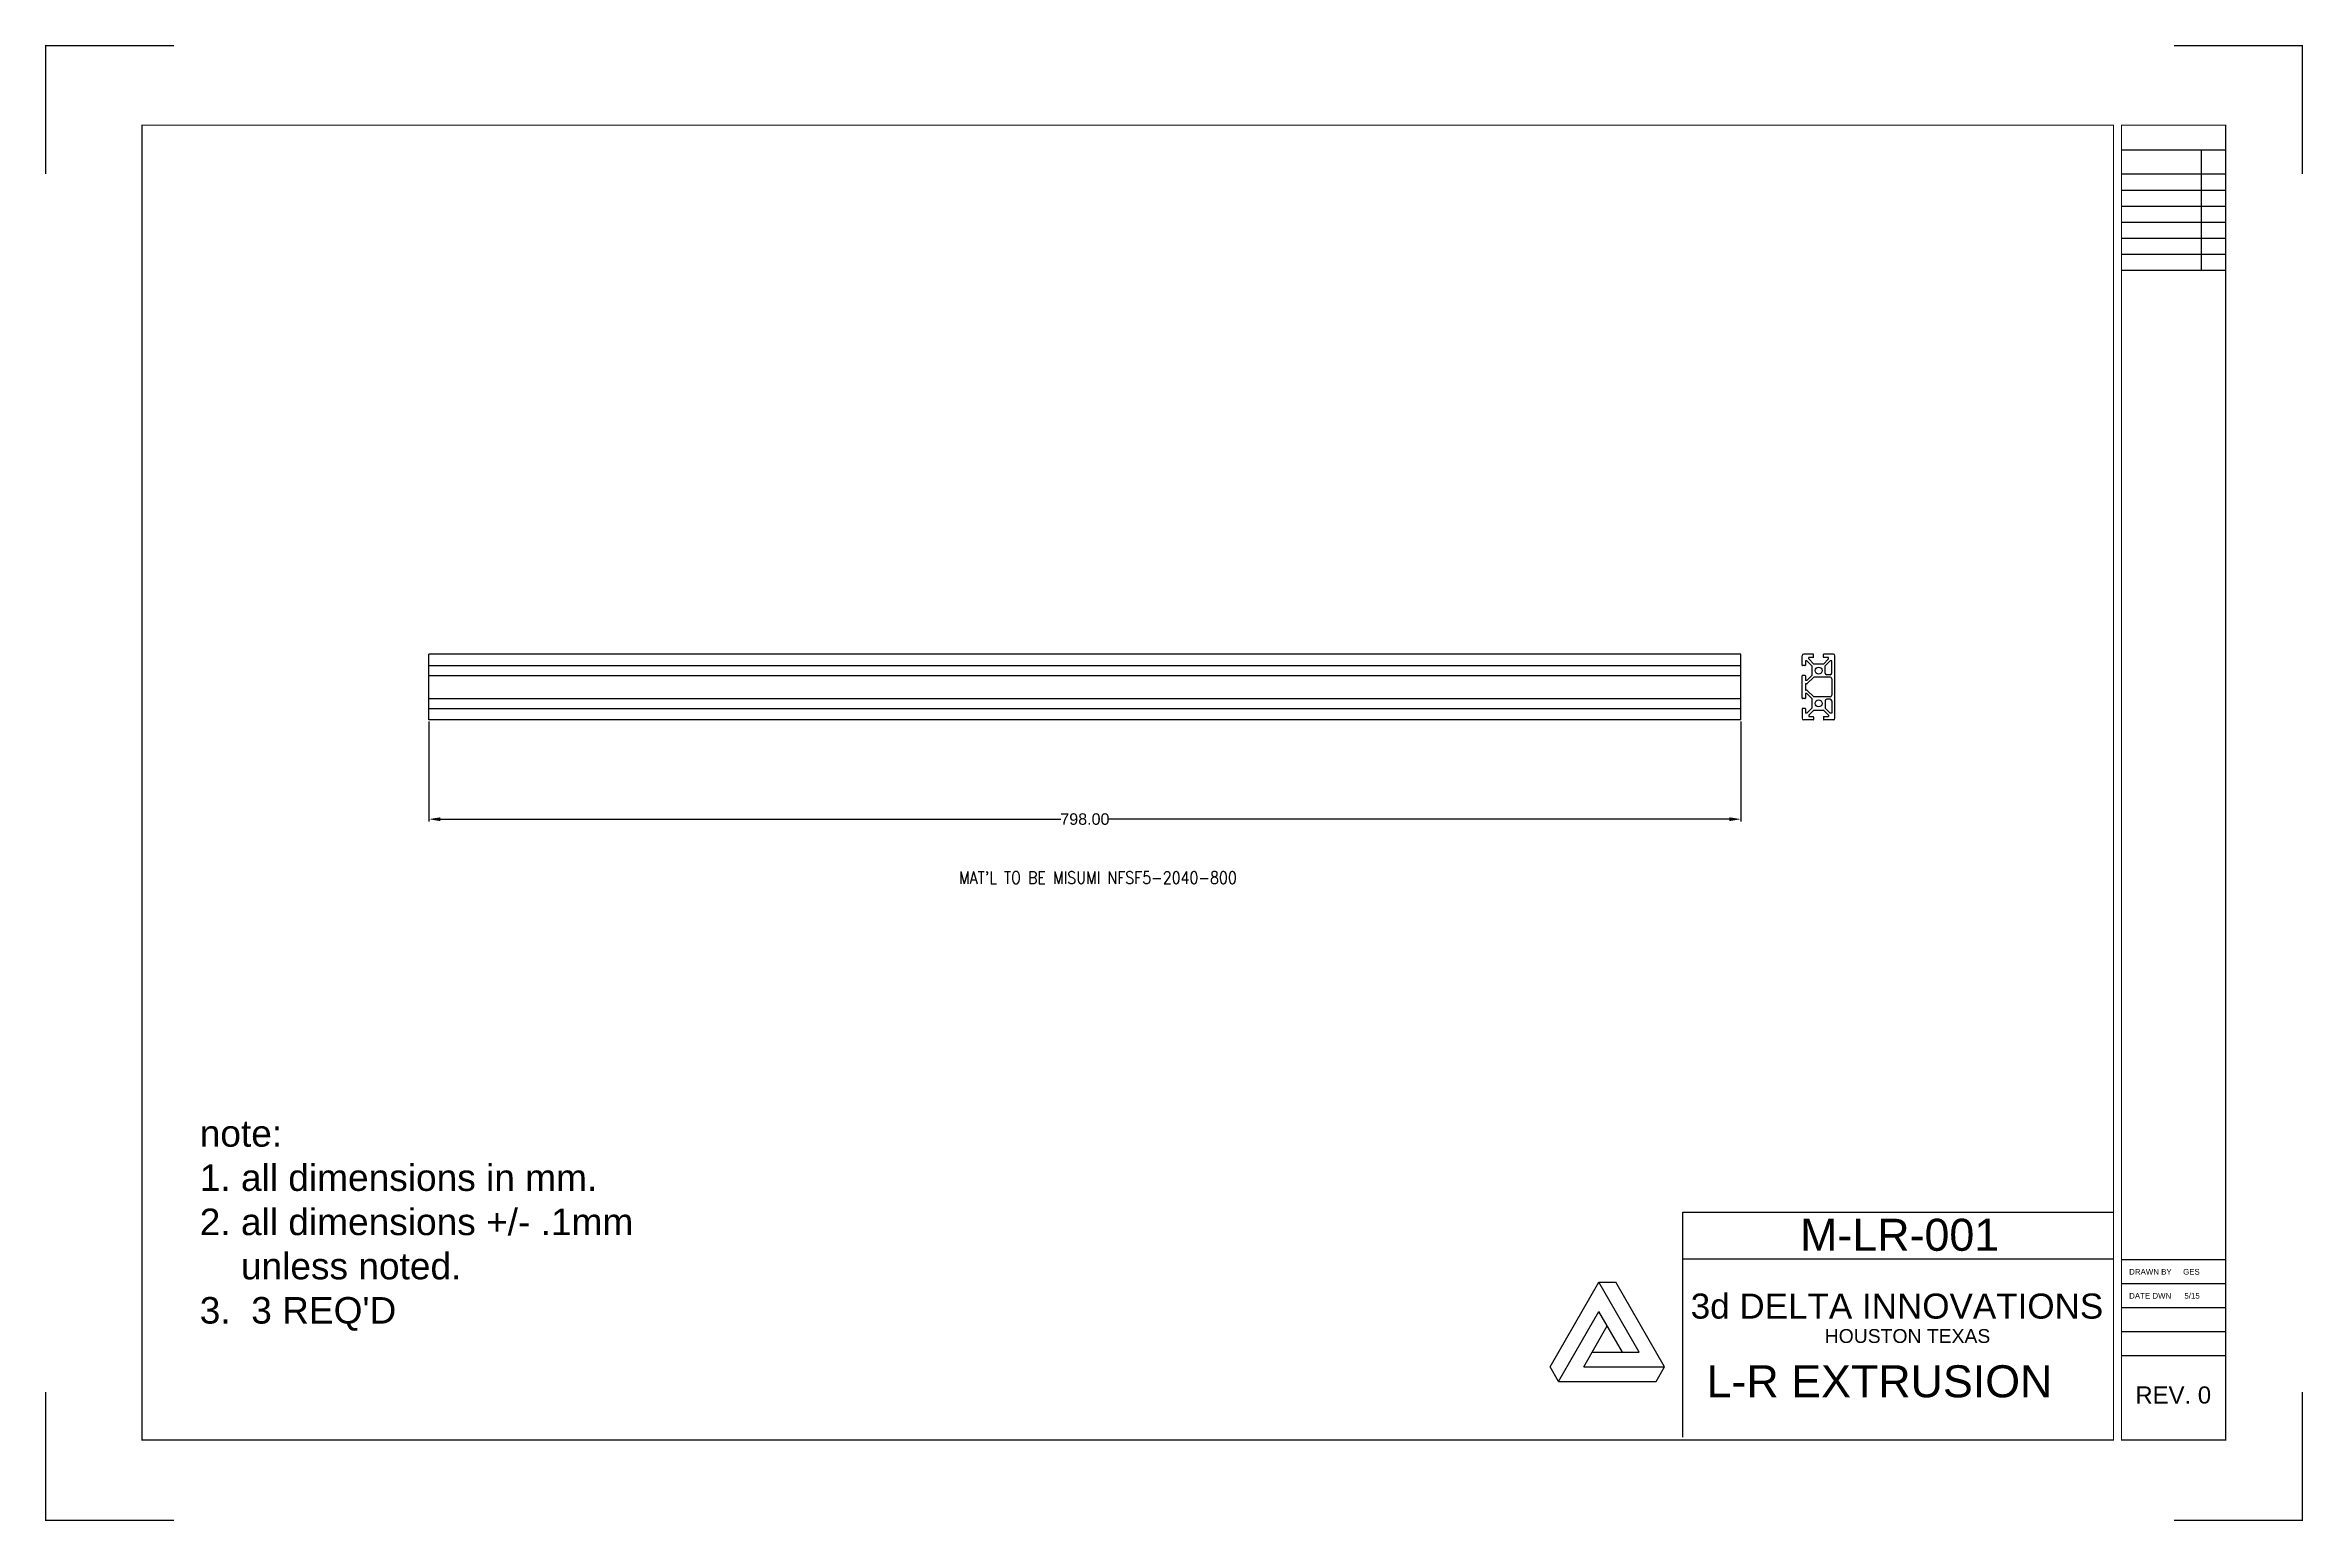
# Model space of a CAD drawing. Header units: inches. Extents: x 80919 to 82293, y 8117 to 9015.
import ezdxf

# ---------------------------------------------------------------- set-up
doc = ezdxf.new("R2010")
doc.units = ezdxf.units.IN
doc.header["$MEASUREMENT"] = 0
doc.layers.add('Title Block', color=7, linetype='Continuous')
doc.styles.add('ROMANS', font='ROMANS.SHX')
doc.styles.get("Standard").update_dxf_attribs({"font": 'arial.ttf'})
doc.dimstyles.get("Standard").update_dxf_attribs({"dimtxt": 0.09, "dimasz": 1, "dimexe": 0.5, "dimexo": 0.5, "dimgap": 0.09, "dimtad": 0, "dimtih": 1, "dimtoh": 1, "dimzin": 0, "dimdsep": 46, "dimtxsty": 'Standard', "dimcen": 0.09, "dimadec": 0, "dimazin": 0, "dimtfac": 1, "dimtofl": 0, "dimtmove": 0, "dimatfit": 3, "dimfxl": 0, "dimtolj": 1, "dimtzin": 0, "dimarcsym": 0})

# ---------------------------------------------------------------- blocks, each defined once
blk = doc.blocks.new('*D9')
at = {"color": 0, "lineweight": -2}
for p, q in [((81152.2, 8603.2), (81152.2, 8542.3)), ((81950.6, 8603.2), (81950.6, 8542.3)), ((81159.2, 8543.8), (81536.8, 8543.8)), ((81943.6, 8543.8), (81566, 8543.8))]:
    blk.add_line(p, q, dxfattribs=at)
at = {"color": 0}
for points in [[(81159.2, 8544.9), (81159.2, 8542.6), (81152.2, 8543.8)], [(81943.6, 8544.9), (81943.6, 8542.6), (81950.6, 8543.8)]]:
    blk.add_solid(points, dxfattribs=at)
at = {"layer": 'Defpoints', "color": 0}
for p in [(81152.2, 8604.2), (81950.6, 8604.2), (81950.6, 8543.8)]:
    blk.add_point(p, dxfattribs=at)
at = {"color": 0, "insert": (81551.4, 8543.8), "char_height": 7, "attachment_point": 5}
blk.add_mtext('\\A1;798.00', dxfattribs=at)

msp = doc.modelspace()

# ---------------------------------------------------------------- linework, layer by layer
for p, q in [((81152.201, 8604.219), (81152.201, 8644.219)), ((81950.601, 8644.219), (81152.201, 8644.219)), ((81950.601, 8604.219), (81950.601, 8644.219)), ((81950.601, 8604.219), (81152.201, 8604.219)), ((81915.196, 8167.725), (81915.196, 8304.583)), ((81915.196, 8304.583), (82177.292, 8304.583)), ((81915.196, 8276.316), (82177.292, 8276.316))]:
    msp.add_line(p, q)
at = {"color": 7, "linetype": 'Continuous'}
for p, q in [((81987.834, 8637.519), (81987.834, 8643.219)), ((81994.534, 8644.219), (81988.834, 8644.219)), ((81991.834, 8641.28), (81991.834, 8642.219)), ((81994.534, 8642.219), (81991.834, 8642.219)), ((81994.895, 8638.219), (81991.834, 8641.28)), ((81994.834, 8642.519), (81994.834, 8643.919)), ((82000.773, 8638.219), (82003.834, 8641.28)), ((82000.834, 8642.519), (82000.834, 8643.919)), ((82006.834, 8644.219), (82001.134, 8644.219)), ((82003.834, 8642.219), (82001.134, 8642.219)), ((82003.834, 8641.28), (82003.834, 8642.219)), ((82007.834, 8605.219), (82007.834, 8643.219)), ((81987.834, 8617.519), (81987.834, 8630.919)), ((81989.534, 8637.219), (81988.134, 8637.219)), ((81989.534, 8631.219), (81988.134, 8631.219)), ((81989.834, 8640.219), (81989.834, 8637.519)), ((81990.773, 8640.219), (81989.834, 8640.219)), ((81989.834, 8630.919), (81989.834, 8628.219)), ((81990.773, 8628.219), (81989.834, 8628.219)), ((81993.834, 8637.158), (81990.773, 8640.219)), ((81993.834, 8631.28), (81990.773, 8628.219)), ((81994.895, 8630.219), (81990.983, 8626.307)), ((81993.834, 8637.158), (81993.834, 8631.28)), ((82000.773, 8638.219), (81994.895, 8638.219)), ((82004.834, 8630.219), (81994.895, 8630.219)), ((82001.834, 8637.158), (82004.895, 8640.219)), ((82001.834, 8632.719), (82001.834, 8637.158)), ((82004.834, 8631.719), (82002.834, 8631.719)), ((82005.834, 8640.219), (82004.895, 8640.219)), ((82005.834, 8632.719), (82005.834, 8640.219)), ((82005.834, 8629.219), (82005.834, 8619.219)), ((81989.534, 8617.219), (81988.134, 8617.219)), ((81989.834, 8625.919), (81989.834, 8622.519)), ((81989.834, 8620.219), (81989.834, 8617.519)), ((81990.773, 8620.219), (81989.834, 8620.219)), ((81990.77, 8626.219), (81990.134, 8626.219)), ((81990.77, 8622.219), (81990.134, 8622.219)), ((81993.834, 8617.158), (81990.773, 8620.219)), ((81994.895, 8618.219), (81990.983, 8622.131)), ((81993.834, 8617.158), (81993.834, 8611.28)), ((82004.834, 8618.219), (81994.895, 8618.219)), ((82001.834, 8615.719), (82001.834, 8611.28)), ((82004.834, 8616.719), (82002.834, 8616.719)), ((82005.834, 8615.719), (82005.834, 8608.219)), ((81987.834, 8610.919), (81987.834, 8605.219)), ((81989.534, 8611.219), (81988.134, 8611.219)), ((81994.534, 8604.219), (81988.834, 8604.219)), ((81989.834, 8610.919), (81989.834, 8608.219)), ((81990.773, 8608.219), (81989.834, 8608.219)), ((81993.834, 8611.28), (81990.773, 8608.219)), ((81994.895, 8610.219), (81991.834, 8607.158)), ((81991.834, 8607.158), (81991.834, 8606.219)), ((81991.834, 8606.219), (81994.534, 8606.219)), ((81994.834, 8605.919), (81994.834, 8604.519)), ((81994.895, 8610.219), (82000.773, 8610.219)), ((82000.773, 8610.219), (82003.834, 8607.158)), ((82000.834, 8605.919), (82000.834, 8604.519)), ((82001.134, 8606.219), (82003.834, 8606.219)), ((82006.834, 8604.219), (82001.134, 8604.219)), ((82001.834, 8611.28), (82004.895, 8608.219)), ((82003.834, 8607.158), (82003.834, 8606.219)), ((82005.834, 8608.219), (82004.895, 8608.219))]:
    msp.add_line(p, q, dxfattribs=at)
at = {"color": 2}
for p, q in [((81152.201, 8637.219), (81950.601, 8637.219)), ((81152.201, 8631.219), (81950.601, 8631.219)), ((81152.201, 8617.219), (81950.601, 8617.219)), ((81152.201, 8611.219), (81950.601, 8611.219))]:
    msp.add_line(p, q, dxfattribs=at)
at = {"color": 6}
for p, q in [((81834.422, 8210.543), (81864.158, 8262.047)), ((81888.755, 8219.442), (81864.158, 8262.047)), ((81864.158, 8262.047), (81874.434, 8262.047)), ((81904.169, 8210.543), (81874.434, 8262.047)), ((81839.56, 8201.644), (81864.158, 8244.248)), ((81878.479, 8219.442), (81864.158, 8244.248)), ((81854.974, 8210.543), (81869.296, 8235.348)), ((81860.112, 8219.442), (81888.755, 8219.442)), ((81839.56, 8201.644), (81834.422, 8210.543)), ((81839.56, 8201.644), (81899.031, 8201.644)), ((81854.974, 8210.543), (81904.169, 8210.543)), ((81899.031, 8201.644), (81904.169, 8210.543))]:
    msp.add_line(p, q, dxfattribs=at)
at = {"color": 7, "linetype": 'Continuous'}
for centre in [(81997.834, 8634.219), (81997.834, 8614.219)]:
    msp.add_circle(centre, 2.1, dxfattribs=at)
for centre, radius, start, end in [((81988.834, 8643.219), 1, 90, 180), ((81994.534, 8643.919), 0.3, 0, 90), ((81994.534, 8642.519), 0.3, 270, 0), ((82001.134, 8643.919), 0.3, 90, 180), ((82001.134, 8642.519), 0.3, 180, 270), ((82006.834, 8643.219), 1, 0, 90), ((81988.134, 8637.519), 0.3, 180, 270), ((81988.134, 8630.919), 0.3, 90, 180), ((81989.534, 8637.519), 0.3, 270, 0), ((81989.534, 8630.919), 0.3, 0, 90), ((82002.834, 8632.719), 1, 180, 270), ((82004.834, 8632.719), 1, 270, 0), ((82004.834, 8629.219), 1, 0, 90), ((81988.134, 8617.519), 0.3, 180, 270), ((81989.534, 8617.519), 0.3, 270, 0), ((81990.134, 8625.919), 0.3, 90, 180), ((81990.134, 8622.519), 0.3, 180, 270), ((81990.77, 8626.519), 0.3, 270, 315), ((81990.77, 8621.919), 0.3, 45, 90), ((82002.834, 8615.719), 1, 90, 180), ((82004.834, 8619.219), 1, 270, 0), ((82004.834, 8615.719), 1, 0, 90), ((81988.134, 8610.919), 0.3, 90, 180), ((81988.834, 8605.219), 1, 180, 270), ((81989.534, 8610.919), 0.3, 0, 90), ((81994.534, 8605.919), 0.3, 0, 90), ((81994.534, 8604.519), 0.3, 270, 0), ((82001.134, 8605.919), 0.3, 90, 180), ((82001.134, 8604.519), 0.3, 180, 270), ((82006.834, 8605.219), 1, 270, 0)]:
    msp.add_arc(centre, radius, start, end, dxfattribs=at)
at = {"layer": 'Title Block'}
for p, q in [((82182.168, 8951.055), (82245.565, 8951.055)), ((82230.935, 8877.906), (82230.935, 8951.055)), ((82182.168, 8936.425), (82245.565, 8936.425)), ((82182.168, 8926.672), (82245.565, 8926.672)), ((82182.168, 8916.919), (82245.565, 8916.919)), ((82182.168, 8907.166), (82245.565, 8907.166)), ((82182.168, 8897.412), (82245.565, 8897.412)), ((82182.168, 8887.659), (82245.565, 8887.659)), ((82182.168, 8877.906), (82245.565, 8877.906)), ((82182.168, 8275.905), (82245.565, 8275.905)), ((82182.168, 8261.275), (82245.565, 8261.275)), ((82182.168, 8246.645), (82245.565, 8246.645)), ((82182.168, 8232.015), (82245.565, 8232.015)), ((82182.168, 8217.385), (82245.565, 8217.385))]:
    msp.add_line(p, q, dxfattribs=at)
at = {"layer": 'Title Block', "const_width": 0.78}
for points in [[(80919.117, 8936.425), (80919.117, 9014.452), (80997.143, 9014.452)], [(82292.129, 8936.425), (82292.129, 9014.452), (82214.103, 9014.452)], [(80919.117, 8195.175), (80919.117, 8117.149), (80997.143, 8117.149)], [(82292.129, 8195.175), (82292.129, 8117.149), (82214.103, 8117.149)]]:
    msp.add_lwpolyline(points, dxfattribs=at)
for points in [[(80977.637, 8165.915), (82177.292, 8165.915), (82177.292, 8966.135), (80977.637, 8966.135)], [(82182.168, 8165.915), (82245.565, 8165.915), (82245.565, 8966.135), (82182.168, 8966.135)]]:
    msp.add_lwpolyline(points, close=True, dxfattribs=at)

# ---------------------------------------------------------------- texts
at = {"style": 'ROMANS', "width": 0.85}
msp.add_text("MAT'L TO BE MISUMI NFSF5-2040-800", height=7.45119, dxfattribs=at).set_placement((81474.738, 8504.487))
at = {"attachment_point": 1}
for s, insert, char_height, width in [("note: \\P1. all dimensions in mm.\\P2. all dimensions +/- .1mm \\P    unless noted.\\P3.  3 REQ'D ", (81012.78, 8360.621), 16.14547, 297.1132), ('M-LR-001', (81986.618, 8300.607), 19.5066, 335.3109), ('DRAWN BY', (82186.839, 8270.072), 3.4357, 59.05753), ('GES', (82219.657, 8270.072), 3.4357, 59.05753), ('3d DELTA INNOVATIONS', (81920.037, 8255.092), 15.25477, 262.22319), ('DATE DWN      5/15', (82186.839, 8255.442), 3.43566, 59.05753), ('HOUSTON TEXAS', (82001.597, 8233.461), 8.42783, 144.8709), ('L-R EXTRUSION', (81929.705, 8211.44), 19.50662, 335.3109), ('REV. 0', (82190.596, 8198.579), 10.4185, 179.08905)]:
    msp.add_mtext(s, dxfattribs=dict(at, insert=insert, char_height=char_height, width=width))

# ---------------------------------------------------------------- dimensions: what is measured, and where the dimension line sits
dim = msp.add_linear_dim(base=(81950.601, 8543.769), p1=(81152.201, 8604.219), p2=(81950.601, 8604.219), angle=180, text='798.00', dimstyle='Standard', override={"dimtxt": 7, "dimasz": 7, "dimexe": 1.5, "dimexo": 1})
dim.commit()
dim.dimension.update_dxf_attribs({"geometry": '*D9', "text_midpoint": (81551.401, 8543.769)})

doc.saveas('drawing.dxf')
